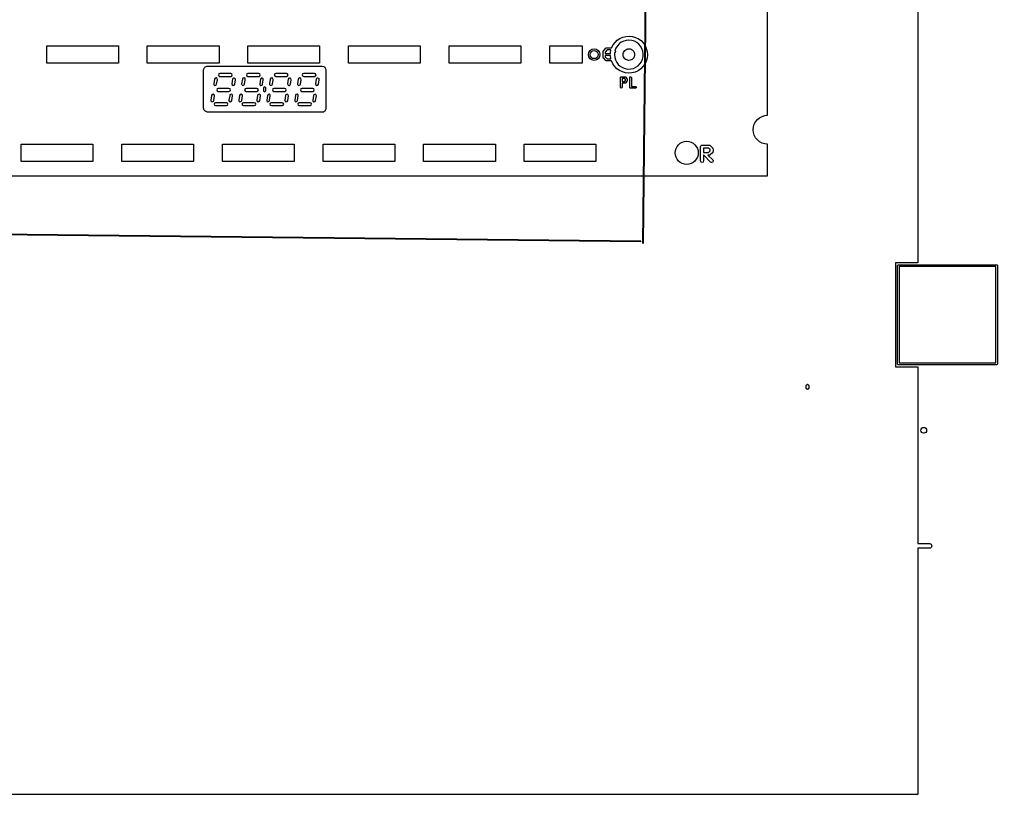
# Model space of a CAD drawing. Extents: x 2864 to 3941, y 2420 to 3182.
# Drawn here: x 3207.7 to 3292.3, y 2609 to 2676.1 of the extents above; entities that cross this region are included whole.
import ezdxf

# ---------------------------------------------------------------- set-up
doc = ezdxf.new("R2010")
doc.units = 0
doc.layers.get('0').update_dxf_attribs({"lineweight": 0})
doc.layers.get('Defpoints').update_dxf_attribs({"lineweight": 0})
doc.layers.add('尺寸線', color=3, linetype='Continuous', lineweight=0)
doc.styles.get("Standard").update_dxf_attribs({"font": 'SIMPLEX.SHX', "height": 2.7})
doc.dimstyles.get("Standard").update_dxf_attribs({"dimtxt": 6, "dimasz": 0.18, "dimexe": 0.18, "dimexo": 0.0625, "dimgap": 0.09, "dimtad": 0, "dimtih": 1, "dimtoh": 1, "dimdec": 4, "dimzin": 0, "dimdsep": 46, "dimtxsty": 'Standard', "dimcen": 0.09, "dimadec": 0, "dimazin": 0, "dimtfac": 1, "dimtdec": 4, "dimtofl": 0, "dimtmove": 0, "dimatfit": 3, "dimfxl": 0, "dimtolj": 1, "dimtzin": 0, "dimarcsym": 0})

# ---------------------------------------------------------------- blocks, each defined once
blk = doc.blocks.new('*D16')
at = {"layer": 'Defpoints', "color": 0, "linetype": 'Continuous'}
for p in [(3023.151, 2690.972), (3261.986, 2688.411), (3261.648, 2656.876)]:
    blk.add_point(p, dxfattribs=at)
at = {"layer": '尺寸線', "color": 0, "linetype": 'Continuous', "lineweight": -2}
for p, q in [((3023.15, 2690.909), (3022.811, 2659.257)), ((3261.985, 2688.348), (3261.646, 2656.696)), ((3022.993, 2659.435), (3132.883, 2658.257)), ((3261.468, 2656.878), (3151.577, 2658.056))]:
    blk.add_line(p, q, dxfattribs=at)
at = {"layer": '尺寸線', "color": 0, "linetype": 'Continuous'}
for points in [[(3022.993, 2659.465), (3022.992, 2659.405), (3022.813, 2659.437)], [(3261.468, 2656.848), (3261.468, 2656.908), (3261.648, 2656.876)]]:
    blk.add_solid(points, dxfattribs=at)
at = {"layer": '尺寸線', "color": 0, "linetype": 'Continuous', "insert": (3142.23, 2658.157), "char_height": 2.7, "attachment_point": 5}
blk.add_mtext('\\A1;238.8488', dxfattribs=at)

msp = doc.modelspace()

# ---------------------------------------------------------------- linework, layer by layer
msp.add_line((3272.44397, 2609.03466), (3018.44397, 2609.03466))
at = {"linetype": 'Continuous'}
for points in [[(3285.44397, 3038.53466), (3285.44397, 2850.73466), (3286.44397, 2850.73466, -1), (3286.44397, 2850.33466), (3285.44397, 2850.33466), (3285.44397, 2662.53466)], [(3017.94397, 2678.12502), (3017.94397, 2672.94429, 0.044688), (3018.44397, 2672.54133), (3018.44397, 2667.78466, -0.414215), (3019.69397, 2666.53466, -0.414215), (3018.44397, 2665.28466), (3018.44397, 2662.53466), (3272.44397, 2662.53466), (3272.44397, 2665.28466, -0.414215), (3271.19397, 2666.53466, -0.414215), (3272.44397, 2667.78466), (3272.44397, 2699.54133, 0.044688)], [(3259.23766, 2673.36224), (3259.24848, 2673.3506, -0.394811), (3259.2481, 2673.22765), (3259.20226, 2673.17833, 0.028825), (3259.19397, 2673.03466)], [(3266.65015, 2663.83172), (3266.65015, 2664.45258), (3266.65015, 2665.07345, -0.414226), (3266.77515, 2665.19845), (3267.39601, 2665.19845, -0.200077), (3267.48479, 2665.16145), (3267.69097, 2664.95527, -0.200077), (3267.72797, 2664.86649), (3267.72797, 2664.65954, -0.200077), (3267.69097, 2664.57076), (3267.48479, 2664.36459, -0.200077), (3267.39601, 2664.32758), (3267.28389, 2664.32758)], [(3267.28389, 2664.32758), (3267.69136, 2663.92011, -1), (3267.51458, 2663.74334), (3266.93033, 2664.32758), (3266.90016, 2664.32758), (3266.90016, 2663.83172, -1), (3266.65015, 2663.83172)], [(3285.44397, 2662.53466), (3285.44397, 2655.03466), (3283.49397, 2655.03466), (3283.49397, 2646.03466), (3285.44397, 2646.03466), (3285.44397, 2630.73466), (3286.44397, 2630.73466, -1), (3286.44397, 2630.33466), (3285.44397, 2630.33466), (3285.44397, 2609.03466), (3272.44397, 2609.03466)]]:
    msp.add_lwpolyline(points, format="xyb", dxfattribs=at)
for points in [[(3258.21839, 2672.81935), (3258.21839, 2673.05423), (3258.21839, 2673.28911, -0.190123), (3258.24247, 2673.3506), (3258.46101, 2673.5857, -0.209079), (3258.52715, 2673.61442), (3258.95271, 2673.61442, -5.530988), (3258.93808, 2672.49403), (3258.52715, 2672.49403, -0.209079), (3258.46101, 2672.52275), (3258.24247, 2672.75785, -0.190123)], [(3259.94397, 2673.03466, -0.414217), (3260.44397, 2673.53466, -0.414217), (3260.94397, 2673.03466, -0.414217), (3260.44397, 2672.53466, -0.414217)], [(3258.39839, 2673.14423), (3258.84773, 2673.14423, -0.04604), (3258.89472, 2673.43443), (3258.56615, 2673.43443), (3258.39839, 2673.25396)], [(3258.39839, 2672.8545), (3258.56615, 2672.67403), (3258.88514, 2672.67403, -0.045869), (3258.84552, 2672.96423), (3258.39839, 2672.96423)], [(3223.64666, 2668.48791), (3223.64666, 2671.65961, -0.414218), (3224.01514, 2672.02808), (3233.92854, 2672.02808, -0.41422), (3234.24128, 2671.71534), (3234.24128, 2668.39256, -0.414219), (3233.88996, 2668.04124), (3224.09334, 2668.04124, -0.414218)], [(3224.53798, 2670.51609, 1), (3224.7887, 2670.47539), (3224.8522, 2670.86655, 1), (3224.60148, 2670.90725)], [(3225.07482, 2671.15106), (3226.01208, 2671.15106, 1), (3226.01208, 2671.40505), (3225.07482, 2671.40505, 1)], [(3226.10249, 2670.51021, 1), (3226.35347, 2670.4711), (3226.41442, 2670.86226, 1), (3226.16346, 2670.90137)], [(3226.95098, 2670.51609, 1), (3227.2017, 2670.47539), (3227.2652, 2670.86655, 1), (3227.01448, 2670.90725)], [(3227.48782, 2671.15106), (3228.42508, 2671.15106, 1), (3228.42508, 2671.40505), (3227.48782, 2671.40505, 1)], [(3228.51549, 2670.51021, 1), (3228.76647, 2670.4711), (3228.82743, 2670.86226, 1), (3228.57645, 2670.90137)], [(3229.36398, 2670.51609, 1), (3229.6147, 2670.47539), (3229.6782, 2670.86655, 1), (3229.42748, 2670.90725)], [(3229.90082, 2671.15106), (3230.83808, 2671.15106, 1), (3230.83808, 2671.40505), (3229.90082, 2671.40505, 1)], [(3230.9285, 2670.51021, 1), (3231.17946, 2670.4711), (3231.24042, 2670.86226, 1), (3230.98945, 2670.90137)], [(3231.78206, 2670.51609, 1), (3232.03278, 2670.47539), (3232.09628, 2670.86655, 1), (3231.84556, 2670.90725)], [(3232.3189, 2671.15106), (3233.25616, 2671.15106, 1), (3233.25616, 2671.40505), (3232.3189, 2671.40505, 1)], [(3233.3467, 2670.51101, 1), (3233.59742, 2670.4703), (3233.66092, 2670.86147, 1), (3233.4102, 2670.90216)], [(3259.71704, 2670.19677), (3259.71704, 2670.62393), (3259.71704, 2671.05108, -0.414239), (3259.78704, 2671.12108), (3260.11452, 2671.12108, -0.234442), (3260.17039, 2671.0937), (3260.27966, 2670.95131, -0.166397), (3260.29413, 2670.90836), (3260.29413, 2670.76664, -0.166398), (3260.27966, 2670.72369), (3260.17039, 2670.58131, -0.234442), (3260.11452, 2670.55393), (3259.85704, 2670.55393), (3259.85704, 2670.19677, -1)], [(3260.51704, 2670.19677), (3260.51704, 2671.05108, -1), (3260.65704, 2671.05108), (3260.65704, 2670.26678), (3261.02413, 2670.26678, -1), (3261.02413, 2670.12678), (3260.58704, 2670.12678, -0.414239)], [(3224.91988, 2669.85566), (3225.85714, 2669.85566, 1), (3225.85714, 2670.10965), (3224.91988, 2670.10965, 1)], [(3227.33288, 2669.85566), (3228.27014, 2669.85566, 1), (3228.27014, 2670.10965), (3227.33288, 2670.10965, 1)], [(3229.74588, 2669.85566), (3230.68314, 2669.85566, 1), (3230.68314, 2670.10965), (3229.74588, 2670.10965, 1)], [(3232.16396, 2669.85566), (3233.09868, 2669.85566, 1), (3233.09868, 2670.10965), (3232.16396, 2670.10965, 1)], [(3224.29156, 2669.10359, 1), (3224.54236, 2669.0634), (3224.60586, 2669.45964, 1), (3224.35506, 2669.49983)], [(3225.85608, 2669.10281, 1), (3226.10712, 2669.06418), (3226.16808, 2669.46042, 1), (3225.91704, 2669.49905)], [(3226.70456, 2669.10359, 1), (3226.95536, 2669.0634), (3227.01886, 2669.45964, 1), (3226.76806, 2669.49983)], [(3228.26908, 2669.10281, 1), (3228.52012, 2669.06418), (3228.58108, 2669.46042, 1), (3228.33004, 2669.49905)], [(3229.11756, 2669.10359, 1), (3229.36836, 2669.0634), (3229.43186, 2669.45964, 1), (3229.18106, 2669.49983)], [(3230.68208, 2669.10281, 1), (3230.93312, 2669.06418), (3230.99408, 2669.46042, 1), (3230.74304, 2669.49905)], [(3231.53818, 2669.10359, 1), (3231.78898, 2669.0634), (3231.85248, 2669.45964, 1), (3231.60168, 2669.49983)], [(3233.10016, 2669.10281, 1), (3233.3512, 2669.06418), (3233.41216, 2669.46042, 1), (3233.16112, 2669.49905)], [(3224.69636, 2668.62122), (3225.63616, 2668.62122, 1), (3225.63616, 2668.87522), (3224.69636, 2668.87522, 1)], [(3227.10936, 2668.62122), (3228.04916, 2668.62122, 1), (3228.04916, 2668.87522), (3227.10936, 2668.87522, 1)], [(3229.52236, 2668.62122), (3230.46216, 2668.62122, 1), (3230.46216, 2668.87522), (3229.52236, 2668.87522, 1)], [(3231.94044, 2668.62122), (3232.88024, 2668.62122, 1), (3232.88024, 2668.87522), (3231.94044, 2668.87522, 1)], [(3264.44397, 2664.53466, -0.414216), (3265.44397, 2665.53466, -0.414216), (3266.44397, 2664.53466, -0.414216), (3265.44397, 2663.53466, -0.414216)], [(3283.66777, 2646.29211), (3283.66777, 2654.78278, -0.058379), (3283.66983, 2654.80035, -0.35469), (3283.74439, 2654.86086), (3292.24285, 2654.86086, -0.288682), (3292.31157, 2654.81758, -0.120581), (3292.32017, 2654.78241), (3292.32017, 2646.28541, -0.401206), (3292.24738, 2646.20929, -0.037179), (3292.23615, 2646.20846), (3283.74361, 2646.20846, -0.443219)], [(3285.69397, 2640.53466, -0.414222), (3285.94397, 2640.78466, -0.414222), (3286.19397, 2640.53466, -0.414222), (3285.94397, 2640.28466, -0.414222)]]:
    msp.add_lwpolyline(points, format="xyb", close=True, dxfattribs=at)
for points in [[(3210.09397, 2672.28466), (3210.09397, 2673.78466), (3216.29397, 2673.78466), (3216.29397, 2672.28466)], [(3218.79397, 2672.28466), (3218.79397, 2673.78466), (3224.99397, 2673.78466), (3224.99397, 2672.28466)], [(3227.49397, 2672.28466), (3227.49397, 2673.78466), (3233.69397, 2673.78466), (3233.69397, 2672.28466)], [(3236.19397, 2672.28466), (3236.19397, 2673.78466), (3242.39397, 2673.78466), (3242.39397, 2672.28466)], [(3244.89397, 2672.28466), (3244.89397, 2673.78466), (3251.09397, 2673.78466), (3251.09397, 2672.28466)], [(3253.59397, 2672.28466), (3253.59397, 2673.78466), (3256.39136, 2673.78466), (3256.39136, 2672.28466)], [(3259.85704, 2670.69393), (3260.08034, 2670.69393), (3260.15413, 2670.79008), (3260.15413, 2670.88493), (3260.08034, 2670.98108), (3259.85704, 2670.98108)], [(3228.84397, 2669.90966), (3228.94397, 2669.80966), (3229.04397, 2669.90966), (3229.04397, 2670.15966), (3228.94397, 2670.25966), (3228.84397, 2670.15966)], [(3207.89421, 2663.78466), (3207.89421, 2665.28466), (3214.09421, 2665.28466), (3214.09421, 2663.78466)], [(3216.59421, 2663.78466), (3216.59421, 2665.28466), (3222.79421, 2665.28466), (3222.79421, 2663.78466)], [(3225.29421, 2663.78466), (3225.29421, 2665.28466), (3231.49421, 2665.28466), (3231.49421, 2663.78466)], [(3233.99421, 2663.78466), (3233.99421, 2665.28466), (3240.19421, 2665.28466), (3240.19421, 2663.78466)], [(3242.69421, 2663.78466), (3242.69421, 2665.28466), (3248.89421, 2665.28466), (3248.89421, 2663.78466)], [(3251.39421, 2663.78466), (3251.39421, 2665.28466), (3257.59421, 2665.28466), (3257.59421, 2663.78466)], [(3266.90016, 2664.57758), (3267.34424, 2664.57758), (3267.47797, 2664.71131), (3267.47797, 2664.81472), (3267.34424, 2664.94845), (3266.90016, 2664.94845)], [(3283.82017, 2646.36086), (3292.16777, 2646.36086), (3292.16777, 2654.70846), (3283.82017, 2654.70846)], [(3275.74347, 2644.18466), (3275.89397, 2644.08466), (3276.04447, 2644.18466), (3276.04447, 2644.38466), (3275.89397, 2644.48466), (3275.74347, 2644.38466)]]:
    msp.add_lwpolyline(points, close=True, dxfattribs=at)
for radius in [0.5, 0.35]:
    msp.add_circle((3257.44397, 2673.03466), radius)
msp.add_arc((3260.44397, 2673.03466), 1.25, 180.00001, 164.807324)

# ---------------------------------------------------------------- dimensions: what is measured, and where the dimension line sits
at = {"layer": '尺寸線', "linetype": 'Continuous'}
dim = msp.add_aligned_dim(p1=(3023.15084, 2690.97154), p2=(3261.98592, 2688.41098), distance=-31.53642, dimstyle='Standard', dxfattribs=at)
dim.commit()
dim.dimension.update_dxf_attribs({"geometry": '*D16', "text_midpoint": (3142.23029, 2658.15665)})

doc.saveas('drawing.dxf')
